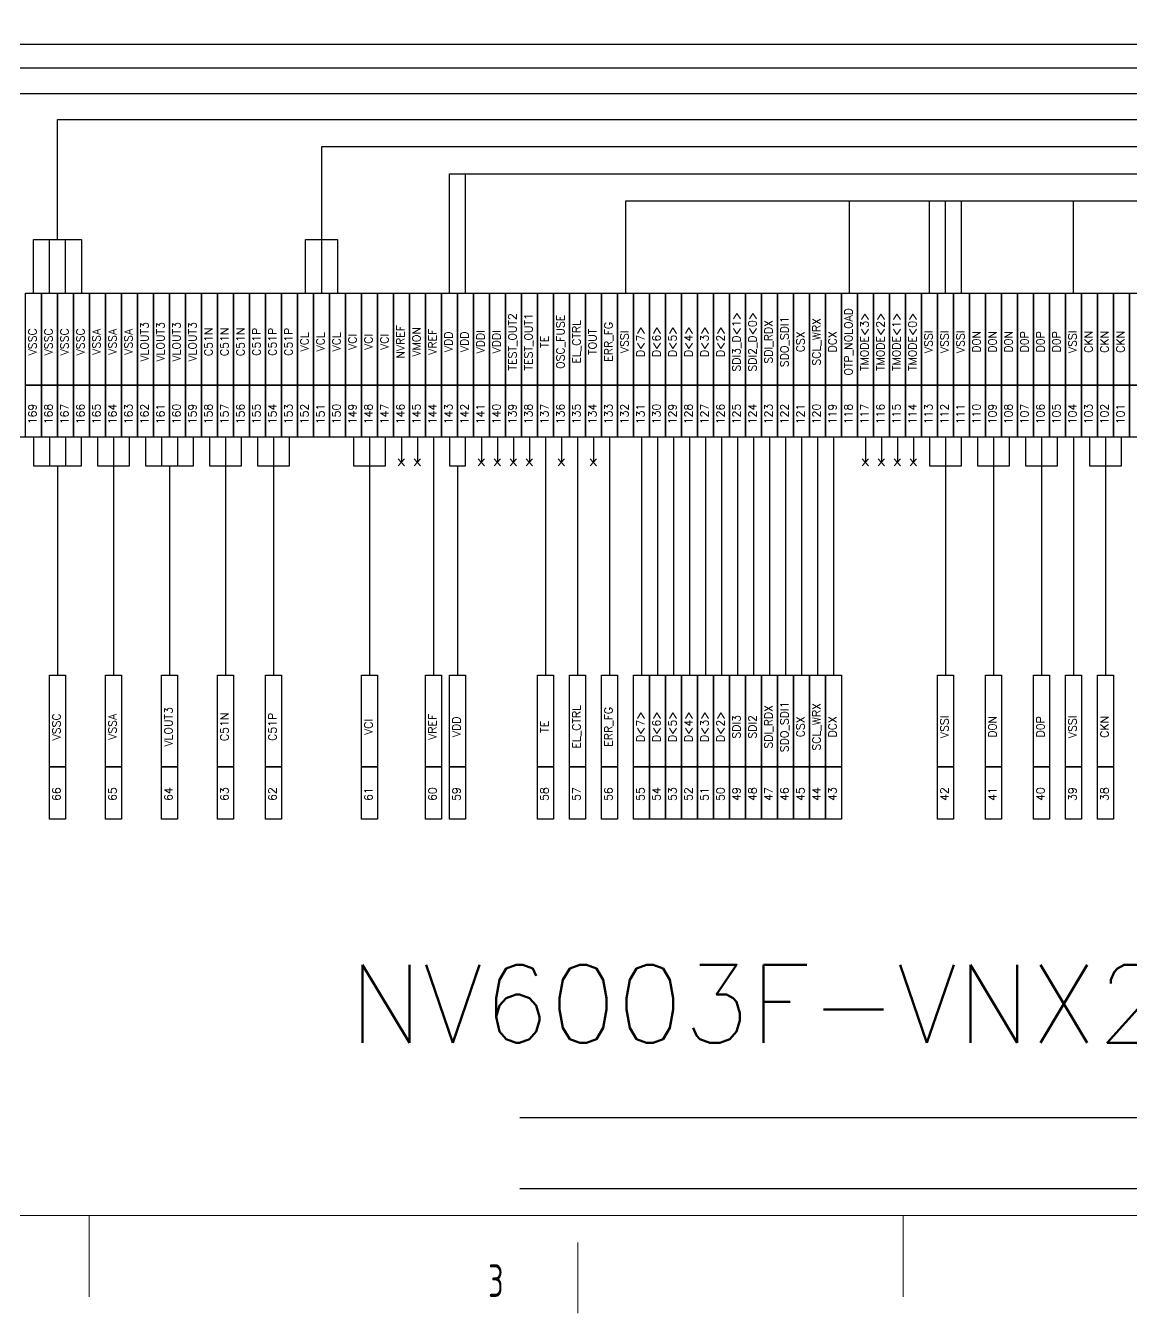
# Model space of a CAD drawing. Extents: x 10 to 206, y -65 to 73.
# Drawn here: x 47.09 to 70.5, y -65.4 to -38.14 of the extents above; entities that cross this region are included whole.
import ezdxf
from ezdxf.enums import TextEntityAlignment as Align

# ---------------------------------------------------------------- set-up
doc = ezdxf.new("R2010")
doc.units = 0
doc.header["$LTSCALE"] = 0.5
doc.layers.add('08 Dimension&pin assignment', color=7, linetype='Continuous')
doc.layers.add('FRAME', color=7, linetype='Continuous', lineweight=0)
doc.styles.add('BWCUSTNM', font='txt.shx', dxfattribs={"bigfont": 'AllInOneBig.shx'})
doc.styles.add('high0.5', font='iso.shx', dxfattribs={"bigfont": 'AllInOneBig.shx'})
doc.styles.add('RomanS', font='romans.shx', dxfattribs={"bigfont": 'AllInOneBig.shx'})

msp = doc.modelspace()

# ---------------------------------------------------------------- linework, layer by layer
at = {"layer": '08 Dimension&pin assignment', "color": 1}
msp.add_lwpolyline([(104.34192617, -46.85506204), (39.96992617, -46.85506204), (39.96992617, -29.77650114), (104.34192617, -29.77650114)], close=True, dxfattribs=at)
at = {"layer": '08 Dimension&pin assignment'}
for points in [[(40.64752617, -42.66589668), (40.64752617, -38.52961344), (103.66432617, -38.52961344), (103.66432617, -42.66589668)], [(41.32512617, -42.66589668), (41.32512617, -39.02934265), (102.98672617, -39.02934265), (102.98672617, -42.66589668)], [(42.00272617, -42.66589668), (42.00272617, -39.57743302), (102.30912617, -39.57743302), (102.30912617, -42.66589668)], [(47.76232617, -42.66589668), (47.76232617, -40.12552299), (92.65332617, -40.12552299), (92.65332617, -43.80548479)], [(87.57132617, -43.80548479), (87.57132617, -40.70202233), (53.35252617, -40.70202233), (53.35252617, -42.66589668), (53.35252617, -43.80548479)], [(56.06292617, -43.80548479), (56.06292617, -41.27852167), (85.53852617, -41.27852167), (85.53852617, -43.80548479)], [(56.40172617, -43.80548479), (56.40172617, -41.27852167)], [(73.34172617, -43.80548479), (73.34172617, -41.85502101), (59.78972617, -41.85502101), (59.78972617, -43.80548479)], [(64.53292617, -43.80548479), (64.53292617, -41.85502101)], [(66.22692617, -43.80548479), (66.22692617, -41.85502101)], [(66.56572617, -43.80548479), (66.56572617, -41.85502101)], [(66.90452617, -43.80548479), (66.90452617, -41.85502101)], [(69.27612617, -43.80548479), (69.27612617, -41.85502101)], [(47.25412617, -43.80548479), (47.25412617, -42.66589668), (48.27052617, -42.66589668), (48.27052617, -43.80548479)], [(47.59292617, -43.80548479), (47.59292617, -42.66589668)], [(47.93172617, -43.80548479), (47.93172617, -42.66589668)], [(53.01372617, -43.80548479), (53.01372617, -42.66589668), (53.69132617, -42.66589668), (53.69132617, -43.80548479)], [(47.25412617, -46.85506204), (47.25412617, -47.46041777), (48.27052617, -47.46041777), (48.27052617, -46.85506204)], [(47.59292617, -46.85506204), (47.59292617, -47.46041777)], [(47.93172617, -46.85506204), (47.93172617, -47.46041777)], [(48.60932617, -46.85506204), (48.60932617, -47.46041777), (49.28692617, -47.46041777), (49.28692617, -46.85506204)], [(48.94812617, -46.85506204), (48.94812617, -47.46041777), (48.94812617, -51.88791088)], [(49.62572617, -46.85506204), (49.62572617, -47.46041777), (50.64212617, -47.46041777), (50.64212617, -46.85506204)], [(49.96452617, -46.85506204), (49.96452617, -47.46041777)], [(50.30332617, -46.85506204), (50.30332617, -47.46041777)], [(50.98092617, -46.85506204), (50.98092617, -47.46041777), (51.65852617, -47.46041777), (51.65852617, -46.85506204)], [(51.31972617, -46.85506204), (51.31972617, -47.46041777), (51.31972617, -51.88791088)], [(51.99732617, -46.85506204), (51.99732617, -47.46041777), (52.67492617, -47.46041777), (52.67492617, -46.85506204)], [(52.33612617, -46.85506204), (52.33612617, -47.46041777), (52.33612617, -51.88791088)], [(54.03012617, -46.85506204), (54.03012617, -47.46041777), (54.70772617, -47.46041777), (54.70772617, -46.85506204)], [(54.36892617, -46.85506204), (54.36892617, -47.46041777), (54.36892617, -51.88791088)], [(55.72412617, -46.85506204), (55.72412617, -51.88791088)], [(56.06292617, -46.85506204), (56.06292617, -47.46041777), (56.40172617, -47.46041777), (56.40172617, -46.85506204)], [(58.09572617, -46.85506204), (58.09572617, -51.88791088)], [(58.77332617, -46.85506204), (58.77332617, -51.88791088)], [(59.45092617, -46.85506204), (59.45092617, -51.88791088)], [(60.12852617, -46.85506204), (60.12852617, -51.88791088)], [(60.46732617, -46.85506204), (60.46732617, -51.88791088)], [(60.80612617, -46.85506204), (60.80612617, -51.88791088)], [(61.14492617, -46.85506204), (61.14492617, -51.88791088)], [(61.48372617, -46.85506204), (61.48372617, -51.88791088)], [(61.82252617, -46.85506204), (61.82252617, -51.88791088)], [(62.16132617, -46.85506204), (62.16132617, -51.88791088)], [(62.50012617, -46.85506204), (62.50012617, -51.88791088)], [(62.83892617, -46.85506204), (62.83892617, -51.88791088)], [(63.17772617, -46.85506204), (63.17772617, -51.88791088)], [(63.51652617, -46.85506204), (63.51652617, -51.88791088)], [(63.85532617, -46.85506204), (63.85532617, -51.88791088)], [(64.19412617, -46.85506204), (64.19412617, -51.88791088)], [(66.22692617, -46.85506204), (66.22692617, -47.46041777), (66.90452617, -47.46041777), (66.90452617, -46.85506204)], [(66.56572617, -46.85506204), (66.56572617, -47.46041777), (66.56572617, -51.88791088)], [(67.24332617, -46.85506204), (67.24332617, -47.46041777), (67.92092617, -47.46041777), (67.92092617, -46.85506204)], [(67.58212617, -46.85506204), (67.58212617, -47.46041777), (67.58212617, -51.88791088)], [(68.25972617, -46.85506204), (68.25972617, -47.46041777), (68.93732617, -47.46041777), (68.93732617, -46.85506204)], [(68.59852617, -46.85506204), (68.59852617, -47.46041777), (68.59852617, -51.88791088)], [(69.27612617, -46.85506204), (69.27612617, -51.88791088)], [(69.61492617, -46.85506204), (69.61492617, -47.46041777), (70.29252617, -47.46041777), (70.29252617, -46.85506204)], [(69.95372617, -46.85506204), (69.95372617, -47.46041777), (69.95372617, -51.88791088)], [(47.76232617, -47.46041777), (47.76232617, -51.88791088)], [(50.13392617, -47.46041777), (50.13392617, -51.88791088)], [(56.23232617, -47.46041777), (56.23232617, -51.88791088)], [(57.55498623, -61.25800979), (90.82875894, -61.25800979)], [(57.55498623, -62.75800979), (90.82875894, -62.75800979)]]:
    msp.add_lwpolyline(points, dxfattribs=at)
for points in [[(47.08472617, -43.80548479), (47.42352617, -43.80548479), (47.42352617, -45.75235309), (47.08472617, -45.75235309)], [(47.42352617, -43.80548479), (47.76232617, -43.80548479), (47.76232617, -45.75235309), (47.42352617, -45.75235309)], [(47.76232617, -43.80548479), (48.10112617, -43.80548479), (48.10112617, -45.75235309), (47.76232617, -45.75235309)], [(48.10112617, -43.80548479), (48.43992617, -43.80548479), (48.43992617, -45.75235309), (48.10112617, -45.75235309)], [(48.43992617, -43.80548479), (48.77872617, -43.80548479), (48.77872617, -45.75235309), (48.43992617, -45.75235309)], [(48.77872617, -43.80548479), (49.11752617, -43.80548479), (49.11752617, -45.75235309), (48.77872617, -45.75235309)], [(49.11752617, -43.80548479), (49.45632617, -43.80548479), (49.45632617, -45.75235309), (49.11752617, -45.75235309)], [(49.45632617, -43.80548479), (49.79512617, -43.80548479), (49.79512617, -45.75235309), (49.45632617, -45.75235309)], [(49.79512617, -43.80548479), (50.13392617, -43.80548479), (50.13392617, -45.75235309), (49.79512617, -45.75235309)], [(50.13392617, -43.80548479), (50.47272617, -43.80548479), (50.47272617, -45.75235309), (50.13392617, -45.75235309)], [(50.47272617, -43.80548479), (50.81152617, -43.80548479), (50.81152617, -45.75235309), (50.47272617, -45.75235309)], [(50.81152617, -43.80548479), (51.15032617, -43.80548479), (51.15032617, -45.75235309), (50.81152617, -45.75235309)], [(51.15032617, -43.80548479), (51.48912617, -43.80548479), (51.48912617, -45.75235309), (51.15032617, -45.75235309)], [(51.48912617, -43.80548479), (51.82792617, -43.80548479), (51.82792617, -45.75235309), (51.48912617, -45.75235309)], [(51.82792617, -43.80548479), (52.16672617, -43.80548479), (52.16672617, -45.75235309), (51.82792617, -45.75235309)], [(52.16672617, -43.80548479), (52.50552617, -43.80548479), (52.50552617, -45.75235309), (52.16672617, -45.75235309)], [(52.50552617, -43.80548479), (52.84432617, -43.80548479), (52.84432617, -45.75235309), (52.50552617, -45.75235309)], [(52.84432617, -43.80548479), (53.18312617, -43.80548479), (53.18312617, -45.75235309), (52.84432617, -45.75235309)], [(53.18312617, -43.80548479), (53.52192617, -43.80548479), (53.52192617, -45.75235309), (53.18312617, -45.75235309)], [(53.52192617, -43.80548479), (53.86072617, -43.80548479), (53.86072617, -45.75235309), (53.52192617, -45.75235309)], [(53.86072617, -43.80548479), (54.19952617, -43.80548479), (54.19952617, -45.75235309), (53.86072617, -45.75235309)], [(54.19952617, -43.80548479), (54.53832617, -43.80548479), (54.53832617, -45.75235309), (54.19952617, -45.75235309)], [(54.53832617, -43.80548479), (54.87712617, -43.80548479), (54.87712617, -45.75235309), (54.53832617, -45.75235309)], [(54.87712617, -43.80548479), (55.21592617, -43.80548479), (55.21592617, -45.75235309), (54.87712617, -45.75235309)], [(55.21592617, -43.80548479), (55.55472617, -43.80548479), (55.55472617, -45.75235309), (55.21592617, -45.75235309)], [(55.55472617, -43.80548479), (55.89352617, -43.80548479), (55.89352617, -45.75235309), (55.55472617, -45.75235309)], [(55.89352617, -43.80548479), (56.23232617, -43.80548479), (56.23232617, -45.75235309), (55.89352617, -45.75235309)], [(56.23232617, -43.80548479), (56.57112617, -43.80548479), (56.57112617, -45.75235309), (56.23232617, -45.75235309)], [(56.57112617, -43.80548479), (56.90992617, -43.80548479), (56.90992617, -45.75235309), (56.57112617, -45.75235309)], [(56.90992617, -43.80548479), (57.24872617, -43.80548479), (57.24872617, -45.75235309), (56.90992617, -45.75235309)], [(57.24872617, -43.80548479), (57.58752617, -43.80548479), (57.58752617, -45.75235309), (57.24872617, -45.75235309)], [(57.58752617, -43.80548479), (57.92632617, -43.80548479), (57.92632617, -45.75235309), (57.58752617, -45.75235309)], [(57.92632617, -43.80548479), (58.26512617, -43.80548479), (58.26512617, -45.75235309), (57.92632617, -45.75235309)], [(58.26512617, -43.80548479), (58.60392617, -43.80548479), (58.60392617, -45.75235309), (58.26512617, -45.75235309)], [(58.60392617, -43.80548479), (58.94272617, -43.80548479), (58.94272617, -45.75235309), (58.60392617, -45.75235309)], [(58.94272617, -43.80548479), (59.28152617, -43.80548479), (59.28152617, -45.75235309), (58.94272617, -45.75235309)], [(59.28152617, -43.80548479), (59.62032617, -43.80548479), (59.62032617, -45.75235309), (59.28152617, -45.75235309)], [(59.62032617, -43.80548479), (59.95912617, -43.80548479), (59.95912617, -45.75235309), (59.62032617, -45.75235309)], [(59.95912617, -43.80548479), (60.29792617, -43.80548479), (60.29792617, -45.75235309), (59.95912617, -45.75235309)], [(60.29792617, -43.80548479), (60.63672617, -43.80548479), (60.63672617, -45.75235309), (60.29792617, -45.75235309)], [(60.63672617, -43.80548479), (60.97552617, -43.80548479), (60.97552617, -45.75235309), (60.63672617, -45.75235309)], [(60.97552617, -43.80548479), (61.31432617, -43.80548479), (61.31432617, -45.75235309), (60.97552617, -45.75235309)], [(61.31432617, -43.80548479), (61.65312617, -43.80548479), (61.65312617, -45.75235309), (61.31432617, -45.75235309)], [(61.65312617, -43.80548479), (61.99192617, -43.80548479), (61.99192617, -45.75235309), (61.65312617, -45.75235309)], [(61.99192617, -43.80548479), (62.33072617, -43.80548479), (62.33072617, -45.75235309), (61.99192617, -45.75235309)], [(62.33072617, -43.80548479), (62.66952617, -43.80548479), (62.66952617, -45.75235309), (62.33072617, -45.75235309)], [(62.66952617, -43.80548479), (63.00832617, -43.80548479), (63.00832617, -45.75235309), (62.66952617, -45.75235309)], [(63.00832617, -43.80548479), (63.34712617, -43.80548479), (63.34712617, -45.75235309), (63.00832617, -45.75235309)], [(63.34712617, -43.80548479), (63.68592617, -43.80548479), (63.68592617, -45.75235309), (63.34712617, -45.75235309)], [(63.68592617, -43.80548479), (64.02472617, -43.80548479), (64.02472617, -45.75235309), (63.68592617, -45.75235309)], [(64.02472617, -43.80548479), (64.36352617, -43.80548479), (64.36352617, -45.75235309), (64.02472617, -45.75235309)], [(64.36352617, -43.80548479), (64.70232617, -43.80548479), (64.70232617, -45.75235309), (64.36352617, -45.75235309)], [(64.70232617, -43.80548479), (65.04112617, -43.80548479), (65.04112617, -45.75235309), (64.70232617, -45.75235309)], [(65.04112617, -43.80548479), (65.37992617, -43.80548479), (65.37992617, -45.75235309), (65.04112617, -45.75235309)], [(65.37992617, -43.80548479), (65.71872617, -43.80548479), (65.71872617, -45.75235309), (65.37992617, -45.75235309)], [(65.71872617, -43.80548479), (66.05752617, -43.80548479), (66.05752617, -45.75235309), (65.71872617, -45.75235309)], [(66.05752617, -43.80548479), (66.39632617, -43.80548479), (66.39632617, -45.75235309), (66.05752617, -45.75235309)], [(66.39632617, -43.80548479), (66.73512617, -43.80548479), (66.73512617, -45.75235309), (66.39632617, -45.75235309)], [(66.73512617, -43.80548479), (67.07392617, -43.80548479), (67.07392617, -45.75235309), (66.73512617, -45.75235309)], [(67.07392617, -43.80548479), (67.41272617, -43.80548479), (67.41272617, -45.75235309), (67.07392617, -45.75235309)], [(67.41272617, -43.80548479), (67.75152617, -43.80548479), (67.75152617, -45.75235309), (67.41272617, -45.75235309)], [(67.75152617, -43.80548479), (68.09032617, -43.80548479), (68.09032617, -45.75235309), (67.75152617, -45.75235309)], [(68.09032617, -43.80548479), (68.42912617, -43.80548479), (68.42912617, -45.75235309), (68.09032617, -45.75235309)], [(68.42912617, -43.80548479), (68.76792617, -43.80548479), (68.76792617, -45.75235309), (68.42912617, -45.75235309)], [(68.76792617, -43.80548479), (69.10672617, -43.80548479), (69.10672617, -45.75235309), (68.76792617, -45.75235309)], [(69.10672617, -43.80548479), (69.44552617, -43.80548479), (69.44552617, -45.75235309), (69.10672617, -45.75235309)], [(69.44552617, -43.80548479), (69.78432617, -43.80548479), (69.78432617, -45.75235309), (69.44552617, -45.75235309)], [(69.78432617, -43.80548479), (70.12312617, -43.80548479), (70.12312617, -45.75235309), (69.78432617, -45.75235309)], [(70.12312617, -43.80548479), (70.46192617, -43.80548479), (70.46192617, -45.75235309), (70.12312617, -45.75235309)], [(70.46192617, -43.80548479), (70.80072617, -43.80548479), (70.80072617, -45.75235309), (70.46192617, -45.75235309)], [(47.08472617, -45.75235309), (47.42352617, -45.75235309), (47.42352617, -46.85506204), (47.08472617, -46.85506204)], [(47.42352617, -45.75235309), (47.76232617, -45.75235309), (47.76232617, -46.85506204), (47.42352617, -46.85506204)], [(47.76232617, -45.75235309), (48.10112617, -45.75235309), (48.10112617, -46.85506204), (47.76232617, -46.85506204)], [(48.10112617, -45.75235309), (48.43992617, -45.75235309), (48.43992617, -46.85506204), (48.10112617, -46.85506204)], [(48.43992617, -45.75235309), (48.77872617, -45.75235309), (48.77872617, -46.85506204), (48.43992617, -46.85506204)], [(48.77872617, -45.75235309), (49.11752617, -45.75235309), (49.11752617, -46.85506204), (48.77872617, -46.85506204)], [(49.11752617, -45.75235309), (49.45632617, -45.75235309), (49.45632617, -46.85506204), (49.11752617, -46.85506204)], [(49.45632617, -45.75235309), (49.79512617, -45.75235309), (49.79512617, -46.85506204), (49.45632617, -46.85506204)], [(49.79512617, -45.75235309), (50.13392617, -45.75235309), (50.13392617, -46.85506204), (49.79512617, -46.85506204)], [(50.13392617, -45.75235309), (50.47272617, -45.75235309), (50.47272617, -46.85506204), (50.13392617, -46.85506204)], [(50.47272617, -45.75235309), (50.81152617, -45.75235309), (50.81152617, -46.85506204), (50.47272617, -46.85506204)], [(50.81152617, -45.75235309), (51.15032617, -45.75235309), (51.15032617, -46.85506204), (50.81152617, -46.85506204)], [(51.15032617, -45.75235309), (51.48912617, -45.75235309), (51.48912617, -46.85506204), (51.15032617, -46.85506204)], [(51.48912617, -45.75235309), (51.82792617, -45.75235309), (51.82792617, -46.85506204), (51.48912617, -46.85506204)], [(51.82792617, -45.75235309), (52.16672617, -45.75235309), (52.16672617, -46.85506204), (51.82792617, -46.85506204)], [(52.16672617, -45.75235309), (52.50552617, -45.75235309), (52.50552617, -46.85506204), (52.16672617, -46.85506204)], [(52.50552617, -45.75235309), (52.84432617, -45.75235309), (52.84432617, -46.85506204), (52.50552617, -46.85506204)], [(52.84432617, -45.75235309), (53.18312617, -45.75235309), (53.18312617, -46.85506204), (52.84432617, -46.85506204)], [(53.18312617, -45.75235309), (53.52192617, -45.75235309), (53.52192617, -46.85506204), (53.18312617, -46.85506204)], [(53.52192617, -45.75235309), (53.86072617, -45.75235309), (53.86072617, -46.85506204), (53.52192617, -46.85506204)], [(53.86072617, -45.75235309), (54.19952617, -45.75235309), (54.19952617, -46.85506204), (53.86072617, -46.85506204)], [(54.19952617, -45.75235309), (54.53832617, -45.75235309), (54.53832617, -46.85506204), (54.19952617, -46.85506204)], [(54.53832617, -45.75235309), (54.87712617, -45.75235309), (54.87712617, -46.85506204), (54.53832617, -46.85506204)], [(54.87712617, -45.75235309), (55.21592617, -45.75235309), (55.21592617, -46.85506204), (54.87712617, -46.85506204)], [(55.21592617, -45.75235309), (55.55472617, -45.75235309), (55.55472617, -46.85506204), (55.21592617, -46.85506204)], [(55.55472617, -45.75235309), (55.89352617, -45.75235309), (55.89352617, -46.85506204), (55.55472617, -46.85506204)], [(55.89352617, -45.75235309), (56.23232617, -45.75235309), (56.23232617, -46.85506204), (55.89352617, -46.85506204)], [(56.23232617, -45.75235309), (56.57112617, -45.75235309), (56.57112617, -46.85506204), (56.23232617, -46.85506204)], [(56.57112617, -45.75235309), (56.90992617, -45.75235309), (56.90992617, -46.85506204), (56.57112617, -46.85506204)], [(56.90992617, -45.75235309), (57.24872617, -45.75235309), (57.24872617, -46.85506204), (56.90992617, -46.85506204)], [(57.24872617, -45.75235309), (57.58752617, -45.75235309), (57.58752617, -46.85506204), (57.24872617, -46.85506204)], [(57.58752617, -45.75235309), (57.92632617, -45.75235309), (57.92632617, -46.85506204), (57.58752617, -46.85506204)], [(57.92632617, -45.75235309), (58.26512617, -45.75235309), (58.26512617, -46.85506204), (57.92632617, -46.85506204)], [(58.26512617, -45.75235309), (58.60392617, -45.75235309), (58.60392617, -46.85506204), (58.26512617, -46.85506204)], [(58.60392617, -45.75235309), (58.94272617, -45.75235309), (58.94272617, -46.85506204), (58.60392617, -46.85506204)], [(58.94272617, -45.75235309), (59.28152617, -45.75235309), (59.28152617, -46.85506204), (58.94272617, -46.85506204)], [(59.28152617, -45.75235309), (59.62032617, -45.75235309), (59.62032617, -46.85506204), (59.28152617, -46.85506204)], [(59.62032617, -45.75235309), (59.95912617, -45.75235309), (59.95912617, -46.85506204), (59.62032617, -46.85506204)], [(59.95912617, -45.75235309), (60.29792617, -45.75235309), (60.29792617, -46.85506204), (59.95912617, -46.85506204)], [(60.29792617, -45.75235309), (60.63672617, -45.75235309), (60.63672617, -46.85506204), (60.29792617, -46.85506204)], [(60.63672617, -45.75235309), (60.97552617, -45.75235309), (60.97552617, -46.85506204), (60.63672617, -46.85506204)], [(60.97552617, -45.75235309), (61.31432617, -45.75235309), (61.31432617, -46.85506204), (60.97552617, -46.85506204)], [(61.31432617, -45.75235309), (61.65312617, -45.75235309), (61.65312617, -46.85506204), (61.31432617, -46.85506204)], [(61.65312617, -45.75235309), (61.99192617, -45.75235309), (61.99192617, -46.85506204), (61.65312617, -46.85506204)], [(61.99192617, -45.75235309), (62.33072617, -45.75235309), (62.33072617, -46.85506204), (61.99192617, -46.85506204)], [(62.33072617, -45.75235309), (62.66952617, -45.75235309), (62.66952617, -46.85506204), (62.33072617, -46.85506204)], [(62.66952617, -45.75235309), (63.00832617, -45.75235309), (63.00832617, -46.85506204), (62.66952617, -46.85506204)], [(63.00832617, -45.75235309), (63.34712617, -45.75235309), (63.34712617, -46.85506204), (63.00832617, -46.85506204)], [(63.34712617, -45.75235309), (63.68592617, -45.75235309), (63.68592617, -46.85506204), (63.34712617, -46.85506204)], [(63.68592617, -45.75235309), (64.02472617, -45.75235309), (64.02472617, -46.85506204), (63.68592617, -46.85506204)], [(64.02472617, -45.75235309), (64.36352617, -45.75235309), (64.36352617, -46.85506204), (64.02472617, -46.85506204)], [(64.36352617, -45.75235309), (64.70232617, -45.75235309), (64.70232617, -46.85506204), (64.36352617, -46.85506204)], [(64.70232617, -45.75235309), (65.04112617, -45.75235309), (65.04112617, -46.85506204), (64.70232617, -46.85506204)], [(65.04112617, -45.75235309), (65.37992617, -45.75235309), (65.37992617, -46.85506204), (65.04112617, -46.85506204)], [(65.37992617, -45.75235309), (65.71872617, -45.75235309), (65.71872617, -46.85506204), (65.37992617, -46.85506204)], [(65.71872617, -45.75235309), (66.05752617, -45.75235309), (66.05752617, -46.85506204), (65.71872617, -46.85506204)], [(66.05752617, -45.75235309), (66.39632617, -45.75235309), (66.39632617, -46.85506204), (66.05752617, -46.85506204)], [(66.39632617, -45.75235309), (66.73512617, -45.75235309), (66.73512617, -46.85506204), (66.39632617, -46.85506204)], [(66.73512617, -45.75235309), (67.07392617, -45.75235309), (67.07392617, -46.85506204), (66.73512617, -46.85506204)], [(67.07392617, -45.75235309), (67.41272617, -45.75235309), (67.41272617, -46.85506204), (67.07392617, -46.85506204)], [(67.41272617, -45.75235309), (67.75152617, -45.75235309), (67.75152617, -46.85506204), (67.41272617, -46.85506204)], [(67.75152617, -45.75235309), (68.09032617, -45.75235309), (68.09032617, -46.85506204), (67.75152617, -46.85506204)], [(68.09032617, -45.75235309), (68.42912617, -45.75235309), (68.42912617, -46.85506204), (68.09032617, -46.85506204)], [(68.42912617, -45.75235309), (68.76792617, -45.75235309), (68.76792617, -46.85506204), (68.42912617, -46.85506204)], [(68.76792617, -45.75235309), (69.10672617, -45.75235309), (69.10672617, -46.85506204), (68.76792617, -46.85506204)], [(69.10672617, -45.75235309), (69.44552617, -45.75235309), (69.44552617, -46.85506204), (69.10672617, -46.85506204)], [(69.44552617, -45.75235309), (69.78432617, -45.75235309), (69.78432617, -46.85506204), (69.44552617, -46.85506204)], [(69.78432617, -45.75235309), (70.12312617, -45.75235309), (70.12312617, -46.85506204), (69.78432617, -46.85506204)], [(70.12312617, -45.75235309), (70.46192617, -45.75235309), (70.46192617, -46.85506204), (70.12312617, -46.85506204)], [(70.46192617, -45.75235309), (70.80072617, -45.75235309), (70.80072617, -46.85506204), (70.46192617, -46.85506204)], [(47.59292617, -51.88791088), (47.93172617, -51.88791088), (47.93172617, -53.83477918), (47.59292617, -53.83477918)], [(48.77872617, -51.88791088), (49.11752617, -51.88791088), (49.11752617, -53.83477918), (48.77872617, -53.83477918)], [(49.96452617, -51.88791088), (50.30332617, -51.88791088), (50.30332617, -53.83477918), (49.96452617, -53.83477918)], [(51.15032617, -51.88791088), (51.48912617, -51.88791088), (51.48912617, -53.83477918), (51.15032617, -53.83477918)], [(52.16672617, -51.88791088), (52.50552617, -51.88791088), (52.50552617, -53.83477918), (52.16672617, -53.83477918)], [(54.19952617, -51.88791088), (54.53832617, -51.88791088), (54.53832617, -53.83477918), (54.19952617, -53.83477918)], [(55.55472617, -51.88791088), (55.89352617, -51.88791088), (55.89352617, -53.83477918), (55.55472617, -53.83477918)], [(56.06292617, -51.88791088), (56.40172617, -51.88791088), (56.40172617, -53.83477918), (56.06292617, -53.83477918)], [(57.92632617, -51.88791088), (58.26512617, -51.88791088), (58.26512617, -53.83477918), (57.92632617, -53.83477918)], [(58.60392617, -51.88791088), (58.94272617, -51.88791088), (58.94272617, -53.83477918), (58.60392617, -53.83477918)], [(59.28152617, -51.88791088), (59.62032617, -51.88791088), (59.62032617, -53.83477918), (59.28152617, -53.83477918)], [(59.95912617, -51.88791088), (60.29792617, -51.88791088), (60.29792617, -53.83477918), (59.95912617, -53.83477918)], [(60.29792617, -51.88791088), (60.63672617, -51.88791088), (60.63672617, -53.83477918), (60.29792617, -53.83477918)], [(60.63672617, -51.88791088), (60.97552617, -51.88791088), (60.97552617, -53.83477918), (60.63672617, -53.83477918)], [(60.97552617, -51.88791088), (61.31432617, -51.88791088), (61.31432617, -53.83477918), (60.97552617, -53.83477918)], [(61.31432617, -51.88791088), (61.65312617, -51.88791088), (61.65312617, -53.83477918), (61.31432617, -53.83477918)], [(61.65312617, -51.88791088), (61.99192617, -51.88791088), (61.99192617, -53.83477918), (61.65312617, -53.83477918)], [(61.99192617, -51.88791088), (62.33072617, -51.88791088), (62.33072617, -53.83477918), (61.99192617, -53.83477918)], [(62.33072617, -51.88791088), (62.66952617, -51.88791088), (62.66952617, -53.83477918), (62.33072617, -53.83477918)], [(62.66952617, -51.88791088), (63.00832617, -51.88791088), (63.00832617, -53.83477918), (62.66952617, -53.83477918)], [(63.00832617, -51.88791088), (63.34712617, -51.88791088), (63.34712617, -53.83477918), (63.00832617, -53.83477918)], [(63.34712617, -51.88791088), (63.68592617, -51.88791088), (63.68592617, -53.83477918), (63.34712617, -53.83477918)], [(63.68592617, -51.88791088), (64.02472617, -51.88791088), (64.02472617, -53.83477918), (63.68592617, -53.83477918)], [(64.02472617, -51.88791088), (64.36352617, -51.88791088), (64.36352617, -53.83477918), (64.02472617, -53.83477918)], [(66.39632617, -51.88791088), (66.73512617, -51.88791088), (66.73512617, -53.83477918), (66.39632617, -53.83477918)], [(67.41272617, -51.88791088), (67.75152617, -51.88791088), (67.75152617, -53.83477918), (67.41272617, -53.83477918)], [(68.42912617, -51.88791088), (68.76792617, -51.88791088), (68.76792617, -53.83477918), (68.42912617, -53.83477918)], [(69.10672617, -51.88791088), (69.44552617, -51.88791088), (69.44552617, -53.83477918), (69.10672617, -53.83477918)], [(69.78432617, -51.88791088), (70.12312617, -51.88791088), (70.12312617, -53.83477918), (69.78432617, -53.83477918)], [(47.59292617, -53.83477918), (47.93172617, -53.83477918), (47.93172617, -54.93748813), (47.59292617, -54.93748813)], [(48.77872617, -53.83477918), (49.11752617, -53.83477918), (49.11752617, -54.93748813), (48.77872617, -54.93748813)], [(49.96452617, -53.83477918), (50.30332617, -53.83477918), (50.30332617, -54.93748813), (49.96452617, -54.93748813)], [(51.15032617, -53.83477918), (51.48912617, -53.83477918), (51.48912617, -54.93748813), (51.15032617, -54.93748813)], [(52.16672617, -53.83477918), (52.50552617, -53.83477918), (52.50552617, -54.93748813), (52.16672617, -54.93748813)], [(54.19952617, -53.83477918), (54.53832617, -53.83477918), (54.53832617, -54.93748813), (54.19952617, -54.93748813)], [(55.55472617, -53.83477918), (55.89352617, -53.83477918), (55.89352617, -54.93748813), (55.55472617, -54.93748813)], [(56.06292617, -53.83477918), (56.40172617, -53.83477918), (56.40172617, -54.93748813), (56.06292617, -54.93748813)], [(57.92632617, -53.83477918), (58.26512617, -53.83477918), (58.26512617, -54.93748813), (57.92632617, -54.93748813)], [(58.60392617, -53.83477918), (58.94272617, -53.83477918), (58.94272617, -54.93748813), (58.60392617, -54.93748813)], [(59.28152617, -53.83477918), (59.62032617, -53.83477918), (59.62032617, -54.93748813), (59.28152617, -54.93748813)], [(59.95912617, -53.83477918), (60.29792617, -53.83477918), (60.29792617, -54.93748813), (59.95912617, -54.93748813)], [(60.29792617, -53.83477918), (60.63672617, -53.83477918), (60.63672617, -54.93748813), (60.29792617, -54.93748813)], [(60.63672617, -53.83477918), (60.97552617, -53.83477918), (60.97552617, -54.93748813), (60.63672617, -54.93748813)], [(60.97552617, -53.83477918), (61.31432617, -53.83477918), (61.31432617, -54.93748813), (60.97552617, -54.93748813)], [(61.31432617, -53.83477918), (61.65312617, -53.83477918), (61.65312617, -54.93748813), (61.31432617, -54.93748813)], [(61.65312617, -53.83477918), (61.99192617, -53.83477918), (61.99192617, -54.93748813), (61.65312617, -54.93748813)], [(61.99192617, -53.83477918), (62.33072617, -53.83477918), (62.33072617, -54.93748813), (61.99192617, -54.93748813)], [(62.33072617, -53.83477918), (62.66952617, -53.83477918), (62.66952617, -54.93748813), (62.33072617, -54.93748813)], [(62.66952617, -53.83477918), (63.00832617, -53.83477918), (63.00832617, -54.93748813), (62.66952617, -54.93748813)], [(63.00832617, -53.83477918), (63.34712617, -53.83477918), (63.34712617, -54.93748813), (63.00832617, -54.93748813)], [(63.34712617, -53.83477918), (63.68592617, -53.83477918), (63.68592617, -54.93748813), (63.34712617, -54.93748813)], [(63.68592617, -53.83477918), (64.02472617, -53.83477918), (64.02472617, -54.93748813), (63.68592617, -54.93748813)], [(64.02472617, -53.83477918), (64.36352617, -53.83477918), (64.36352617, -54.93748813), (64.02472617, -54.93748813)], [(66.39632617, -53.83477918), (66.73512617, -53.83477918), (66.73512617, -54.93748813), (66.39632617, -54.93748813)], [(67.41272617, -53.83477918), (67.75152617, -53.83477918), (67.75152617, -54.93748813), (67.41272617, -54.93748813)], [(68.42912617, -53.83477918), (68.76792617, -53.83477918), (68.76792617, -54.93748813), (68.42912617, -54.93748813)], [(69.10672617, -53.83477918), (69.44552617, -53.83477918), (69.44552617, -54.93748813), (69.10672617, -54.93748813)], [(69.78432617, -53.83477918), (70.12312617, -53.83477918), (70.12312617, -54.93748813), (69.78432617, -54.93748813)]]:
    msp.add_lwpolyline(points, close=True, dxfattribs=at)
at = {"layer": '08 Dimension&pin assignment', "color": 1}
for points in [[(55.04652617, -46.85506204), (55.04652617, -47.38546125)], [(55.38532617, -46.85506204), (55.38532617, -47.38546125)], [(56.74052617, -46.85506204), (56.74052617, -47.38546125)], [(57.07932617, -46.85506204), (57.07932617, -47.38546125)], [(57.41812617, -46.85506204), (57.41812617, -47.38546125)], [(57.75692617, -46.85506204), (57.75692617, -47.38546125)], [(58.43452617, -46.85506204), (58.43452617, -47.38546125)], [(59.11212617, -46.85506204), (59.11212617, -47.38546125)], [(64.87172617, -46.85506204), (64.87172617, -47.38546125)], [(65.21052617, -46.85506204), (65.21052617, -47.38546125)], [(65.54932617, -46.85506204), (65.54932617, -47.38546125)], [(65.88812617, -46.85506204), (65.88812617, -47.38546125)], [(55.11386098, -47.31329644), (54.97919137, -47.45762606)], [(54.97919137, -47.31329644), (55.11386098, -47.45762606)], [(55.45266098, -47.31329644), (55.31799137, -47.45762606)], [(55.31799137, -47.31329644), (55.45266098, -47.45762606)], [(56.80786098, -47.31329644), (56.67319137, -47.45762606)], [(56.67319137, -47.31329644), (56.80786098, -47.45762606)], [(57.14666098, -47.31329644), (57.01199137, -47.45762606)], [(57.01199137, -47.31329644), (57.14666098, -47.45762606)], [(57.48546098, -47.31329644), (57.35079137, -47.45762606)], [(57.35079137, -47.31329644), (57.48546098, -47.45762606)], [(57.82426098, -47.31329644), (57.68959137, -47.45762606)], [(57.68959137, -47.31329644), (57.82426098, -47.45762606)], [(58.50186098, -47.31329644), (58.36719137, -47.45762606)], [(58.36719137, -47.31329644), (58.50186098, -47.45762606)], [(59.17946098, -47.31329644), (59.04479137, -47.45762606)], [(59.04479137, -47.31329644), (59.17946098, -47.45762606)], [(64.93906098, -47.31329644), (64.80439137, -47.45762606)], [(64.80439137, -47.31329644), (64.93906098, -47.45762606)], [(65.27786098, -47.31329644), (65.14319137, -47.45762606)], [(65.14319137, -47.31329644), (65.27786098, -47.45762606)], [(65.61666098, -47.31329644), (65.48199137, -47.45762606)], [(65.48199137, -47.31329644), (65.61666098, -47.45762606)], [(65.95546098, -47.31329644), (65.82079137, -47.45762606)], [(65.82079137, -47.31329644), (65.95546098, -47.45762606)]]:
    msp.add_lwpolyline(points, dxfattribs=at)
at = {"layer": 'FRAME'}
msp.add_lwpolyline([(203.57251326, -63.33346918), (13.96153154, -63.33346919), (13.96153154, 71.15685637), (203.57251325, 71.15685637)], close=True, dxfattribs=at)
at = {"layer": 'FRAME', "linetype": 'Continuous'}
for points in [[(48.43625764, -65.05720536), (48.43625764, -63.33346919)], [(65.67361938, -65.05720536), (65.67361938, -63.33346919)]]:
    msp.add_lwpolyline(points, dxfattribs=at)
at = {"layer": 'FRAME'}
msp.add_lwpolyline([(58.77867271, -65.40195259), (58.77867271, -63.9018018)], dxfattribs=at)

# ---------------------------------------------------------------- texts
at = {"layer": '08 Dimension&pin assignment', "style": 'BWCUSTNM'}
for s, p in [('OTP_NOLOAD', (64.59583988, -44.83324738)), ('TEST_OUT2', (57.48103988, -44.83324738)), ('TEST_OUT1', (57.81983988, -44.83324738)), ('OSC_FUSE', (58.49743988, -44.83324738)), ('EL_CTRL', (58.83623988, -44.83324738)), ('ERR_FG', (59.51383988, -44.83324738)), ('SDI3_D<1>', (62.22423988, -44.83324738)), ('SDI2_D<0>', (62.56303988, -44.83324738)), ('SDI_RDX', (62.90183988, -44.83324738)), ('SDO_SDI1', (63.24063988, -44.83324738)), ('SCL_WRX', (63.91823988, -44.83324738)), ('TMODE<3>', (64.93463988, -44.83324738)), ('TMODE<2>', (65.27343988, -44.83324738)), ('TMODE<1>', (65.61223988, -44.83324738)), ('TMODE<0>', (65.95103988, -44.83324738)), ('VSSC', (47.31703988, -44.83324738)), ('VSSC', (47.65583988, -44.83324738)), ('VSSC', (47.99463988, -44.83324738)), ('VSSC', (48.33343988, -44.83324738)), ('VSSA', (48.67223988, -44.83324738)), ('VSSA', (49.01103988, -44.83324738)), ('VSSA', (49.34983988, -44.83324738)), ('VLOUT3', (49.68863988, -44.83324738)), ('VLOUT3', (50.02743988, -44.83324738)), ('VLOUT3', (50.36623988, -44.83324738)), ('VLOUT3', (50.70503988, -44.83324738)), ('C51N', (51.04383988, -44.83324738)), ('C51N', (51.38263988, -44.83324738)), ('C51N', (51.72143988, -44.83324738)), ('C51P', (52.06023988, -44.83324738)), ('C51P', (52.39903988, -44.83324738)), ('C51P', (52.73783988, -44.83324738)), ('VCL', (53.07663988, -44.83324738)), ('VCL', (53.41543988, -44.83324738)), ('VCL', (53.75423988, -44.83324738)), ('VCI', (54.09303988, -44.83324738)), ('VCI', (54.43183988, -44.83324738)), ('VCI', (54.77063988, -44.83324738)), ('NVREF', (55.10943988, -44.83324738)), ('VMON', (55.44823988, -44.83324738)), ('VREF', (55.78703988, -44.83324738)), ('VDD', (56.12583988, -44.83324738)), ('VDD', (56.46463988, -44.83324738)), ('VDDI', (56.80343988, -44.83324738)), ('VDDI', (57.14223988, -44.83324738)), ('TOUT', (59.17503988, -44.83324738)), ('VSSI', (59.85263988, -44.83324738)), ('D<7>', (60.19143988, -44.83324738)), ('D<6>', (60.53023988, -44.83324738)), ('D<5>', (60.86903988, -44.83324738)), ('D<4>', (61.20783988, -44.83324738)), ('D<3>', (61.54663988, -44.83324738)), ('D<2>', (61.88543988, -44.83324738)), ('CSX', (63.57943988, -44.83324738)), ('DCX', (64.25703988, -44.83324738)), ('VSSI', (66.28983988, -44.83324738)), ('VSSI', (66.62863988, -44.83324738)), ('VSSI', (66.96743988, -44.83324738)), ('D0N', (67.30623988, -44.83324738)), ('D0N', (67.64503988, -44.83324738)), ('D0N', (67.98383988, -44.83324738)), ('D0P', (68.32263988, -44.83324738)), ('D0P', (68.66143988, -44.83324738)), ('D0P', (69.00023988, -44.83324738)), ('VSSI', (69.33903988, -44.83324738)), ('CKN', (69.67783988, -44.83324738)), ('CKN', (70.01663988, -44.83324738)), ('CKN', (70.35543988, -44.83324738)), ('TE', (58.15863988, -44.83324738)), ('169', (47.31703988, -46.3624517)), ('168', (47.65583988, -46.3624517)), ('167', (47.99463988, -46.3624517)), ('166', (48.33343988, -46.3624517)), ('165', (48.67223988, -46.3624517)), ('164', (49.01103988, -46.3624517)), ('163', (49.34983988, -46.3624517)), ('162', (49.68863988, -46.3624517)), ('161', (50.02743988, -46.3624517)), ('160', (50.36623988, -46.3624517)), ('159', (50.70503988, -46.3624517)), ('158', (51.04383988, -46.3624517)), ('157', (51.38263988, -46.3624517)), ('156', (51.72143988, -46.3624517)), ('155', (52.06023988, -46.3624517)), ('154', (52.39903988, -46.3624517)), ('153', (52.73783988, -46.3624517)), ('152', (53.07663988, -46.3624517)), ('151', (53.41543988, -46.3624517)), ('150', (53.75423988, -46.3624517)), ('149', (54.09303988, -46.3624517)), ('148', (54.43183988, -46.3624517)), ('147', (54.77063988, -46.3624517)), ('146', (55.10943988, -46.3624517)), ('145', (55.44823988, -46.3624517)), ('144', (55.78703988, -46.3624517)), ('143', (56.12583988, -46.3624517)), ('142', (56.46463988, -46.3624517)), ('141', (56.80343988, -46.3624517)), ('140', (57.14223988, -46.3624517)), ('139', (57.48103988, -46.3624517)), ('138', (57.81983988, -46.3624517)), ('137', (58.15863988, -46.3624517)), ('136', (58.49743988, -46.3624517)), ('135', (58.83623988, -46.3624517)), ('134', (59.17503988, -46.3624517)), ('133', (59.51383988, -46.3624517)), ('132', (59.85263988, -46.3624517)), ('131', (60.19143988, -46.3624517)), ('130', (60.53023988, -46.3624517)), ('129', (60.86903988, -46.3624517)), ('128', (61.20783988, -46.3624517)), ('127', (61.54663988, -46.3624517)), ('126', (61.88543988, -46.3624517)), ('125', (62.22423988, -46.3624517)), ('124', (62.56303988, -46.3624517)), ('123', (62.90183988, -46.3624517)), ('122', (63.24063988, -46.3624517)), ('121', (63.57943988, -46.3624517)), ('120', (63.91823988, -46.3624517)), ('119', (64.25703988, -46.3624517)), ('118', (64.59583988, -46.3624517)), ('117', (64.93463988, -46.3624517)), ('116', (65.27343988, -46.3624517)), ('115', (65.61223988, -46.3624517)), ('114', (65.95103988, -46.3624517)), ('113', (66.28983988, -46.3624517)), ('112', (66.62863988, -46.3624517)), ('111', (66.96743988, -46.3624517)), ('110', (67.30623988, -46.3624517)), ('109', (67.64503988, -46.3624517)), ('108', (67.98383988, -46.3624517)), ('107', (68.32263988, -46.3624517)), ('106', (68.66143988, -46.3624517)), ('105', (69.00023988, -46.3624517)), ('104', (69.33903988, -46.3624517)), ('103', (69.67783988, -46.3624517)), ('102', (70.01663988, -46.3624517)), ('101', (70.35543988, -46.3624517)), ('VLOUT3', (50.19683988, -52.98567477)), ('EL_CTRL', (58.83623988, -52.98567477)), ('ERR_FG', (59.51383988, -52.98567477)), ('SDI_RDX', (62.90183988, -52.98567477)), ('SDO_SDI1', (63.24063988, -52.98567477)), ('SCL_WRX', (63.91823988, -52.98567477)), ('VSSC', (47.82523988, -52.98567477)), ('VSSA', (49.01103988, -52.98567477)), ('C51N', (51.38263988, -52.98567477)), ('C51P', (52.39903988, -52.98567477)), ('VCI', (54.43183988, -52.98567477)), ('VREF', (55.78703988, -52.98567477)), ('VDD', (56.29523988, -52.98567477)), ('TE', (58.15863988, -52.98567477)), ('D<7>', (60.19143988, -52.98567477)), ('D<6>', (60.53023988, -52.98567477)), ('D<5>', (60.86903988, -52.98567477)), ('D<4>', (61.20783988, -52.98567477)), ('D<3>', (61.54663988, -52.98567477)), ('D<2>', (61.88543988, -52.98567477)), ('SDI3', (62.22423988, -52.98567477)), ('SDI2', (62.56303988, -52.98567477)), ('CSX', (63.57943988, -52.98567477)), ('DCX', (64.25703988, -52.98567477)), ('VSSI', (66.62863988, -52.98567477)), ('D0N', (67.64503988, -52.98567477)), ('D0P', (68.66143988, -52.98567477)), ('VSSI', (69.33903988, -52.98567477)), ('CKN', (70.01663988, -52.98567477)), ('66', (47.82523988, -54.41024447)), ('65', (49.01103988, -54.41024447)), ('64', (50.19683988, -54.41024447)), ('63', (51.38263988, -54.41024447)), ('62', (52.39903988, -54.41024447)), ('61', (54.43183988, -54.41024447)), ('60', (55.78703988, -54.41024447)), ('59', (56.29523988, -54.41024447)), ('58', (58.15863988, -54.41024447)), ('57', (58.83623988, -54.41024447)), ('56', (59.51383988, -54.41024447)), ('55', (60.19143988, -54.41024447)), ('54', (60.53023988, -54.41024447)), ('53', (60.86903988, -54.41024447)), ('52', (61.20783988, -54.41024447)), ('51', (61.54663988, -54.41024447)), ('50', (61.88543988, -54.41024447)), ('49', (62.22423988, -54.41024447)), ('48', (62.56303988, -54.41024447)), ('47', (62.90183988, -54.41024447)), ('46', (63.24063988, -54.41024447)), ('45', (63.57943988, -54.41024447)), ('44', (63.91823988, -54.41024447)), ('43', (64.25703988, -54.41024447)), ('42', (66.62863988, -54.41024447)), ('41', (67.64503988, -54.41024447)), ('40', (68.66143988, -54.41024447)), ('39', (69.33903988, -54.41024447)), ('38', (70.01663988, -54.41024447))]:
    msp.add_text(s, height=0.1694, rotation=90, dxfattribs=at).set_placement(p, align=Align.CENTER)
at = {"layer": '08 Dimension&pin assignment', "color": 0, "lineweight": 0, "style": 'RomanS'}
msp.add_text('NV6003F-VNX206_Pinassignment', height=1.6499641308, dxfattribs=at).set_placement((53.94173283, -59.67454639))
at = {"layer": 'FRAME', "linetype": 'Continuous', "insert": (56.88258462, -65.05718563), "char_height": 0.6894944694, "attachment_point": 7, "style": 'high0.5'}
msp.add_mtext('{\\T0.95;\\W0.75;3}', dxfattribs=at)

doc.saveas('drawing.dxf')
